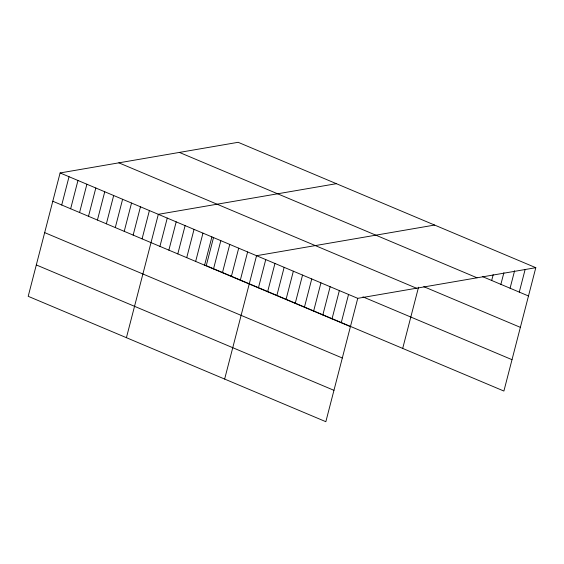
<?xml version="1.0" encoding="UTF-8"?>
<svg xmlns="http://www.w3.org/2000/svg" width="564" height="564" viewBox="0 0 564 564"><rect width="100%" height="100%" fill="white"/><g stroke="black" fill="none" stroke-linecap="round" stroke-linejoin="round"><path stroke-width="0.85" d="M535.8 267.688L238.156 142.304L60.101 172.951L28.2 296.311L325.844 421.696L357.745 298.335L535.8 267.688L503.899 391.049L206.255 265.665L213.537 237.507M61.716 205.007L69.034 176.708M70.648 208.765L77.966 180.473M79.573 212.529L86.891 184.231M88.506 216.287L95.824 187.995M97.431 220.052L104.749 191.753M106.363 223.809L113.681 195.518M115.289 227.574L122.607 199.282M124.221 231.332L131.539 203.04M133.153 235.096L140.464 206.805M142.079 238.861L149.397 210.562M126.421 337.688L158.329 214.327L336.384 183.681M159.936 246.383L167.254 218.085M168.869 250.141L176.187 221.849M177.794 253.906L185.112 225.607M186.726 257.663L194.044 229.372M195.652 261.428L202.969 233.136M204.584 265.186L211.902 236.894M213.516 268.95L220.827 240.659M222.442 272.708L229.759 244.416M231.374 276.473L238.692 248.181M240.299 280.238L247.617 251.939M224.641 379.064L256.549 255.703L434.604 225.057M258.432 287.873L265.75 259.581M267.632 291.75L274.95 263.451M276.832 295.621L284.15 267.329M286.033 299.498L293.343 271.206M295.226 303.376L302.544 275.077M304.426 307.246L311.758 278.891M313.626 311.124L320.944 282.832M322.827 315.001L330.144 286.709M332.027 318.879L339.345 290.58M341.227 322.749L348.545 294.457M402.696 348.418L418.53 287.21M491.681 280.477L493.19 274.654M500.881 284.355L503.899 272.701M510.082 288.232L514.601 270.755M519.282 292.103L525.091 269.634M482.481 276.6L528.482 295.98M179.401 152.414L477.045 277.798M423.768 286.66L520.368 327.353M118.863 162.834L416.5 288.218M362.92 296.868L512.006 359.677M60.101 172.951L357.745 298.335M52.79 201.242L350.427 326.626M44.676 232.615L342.313 357.999M36.315 264.939L333.951 390.323"/></g></svg>
